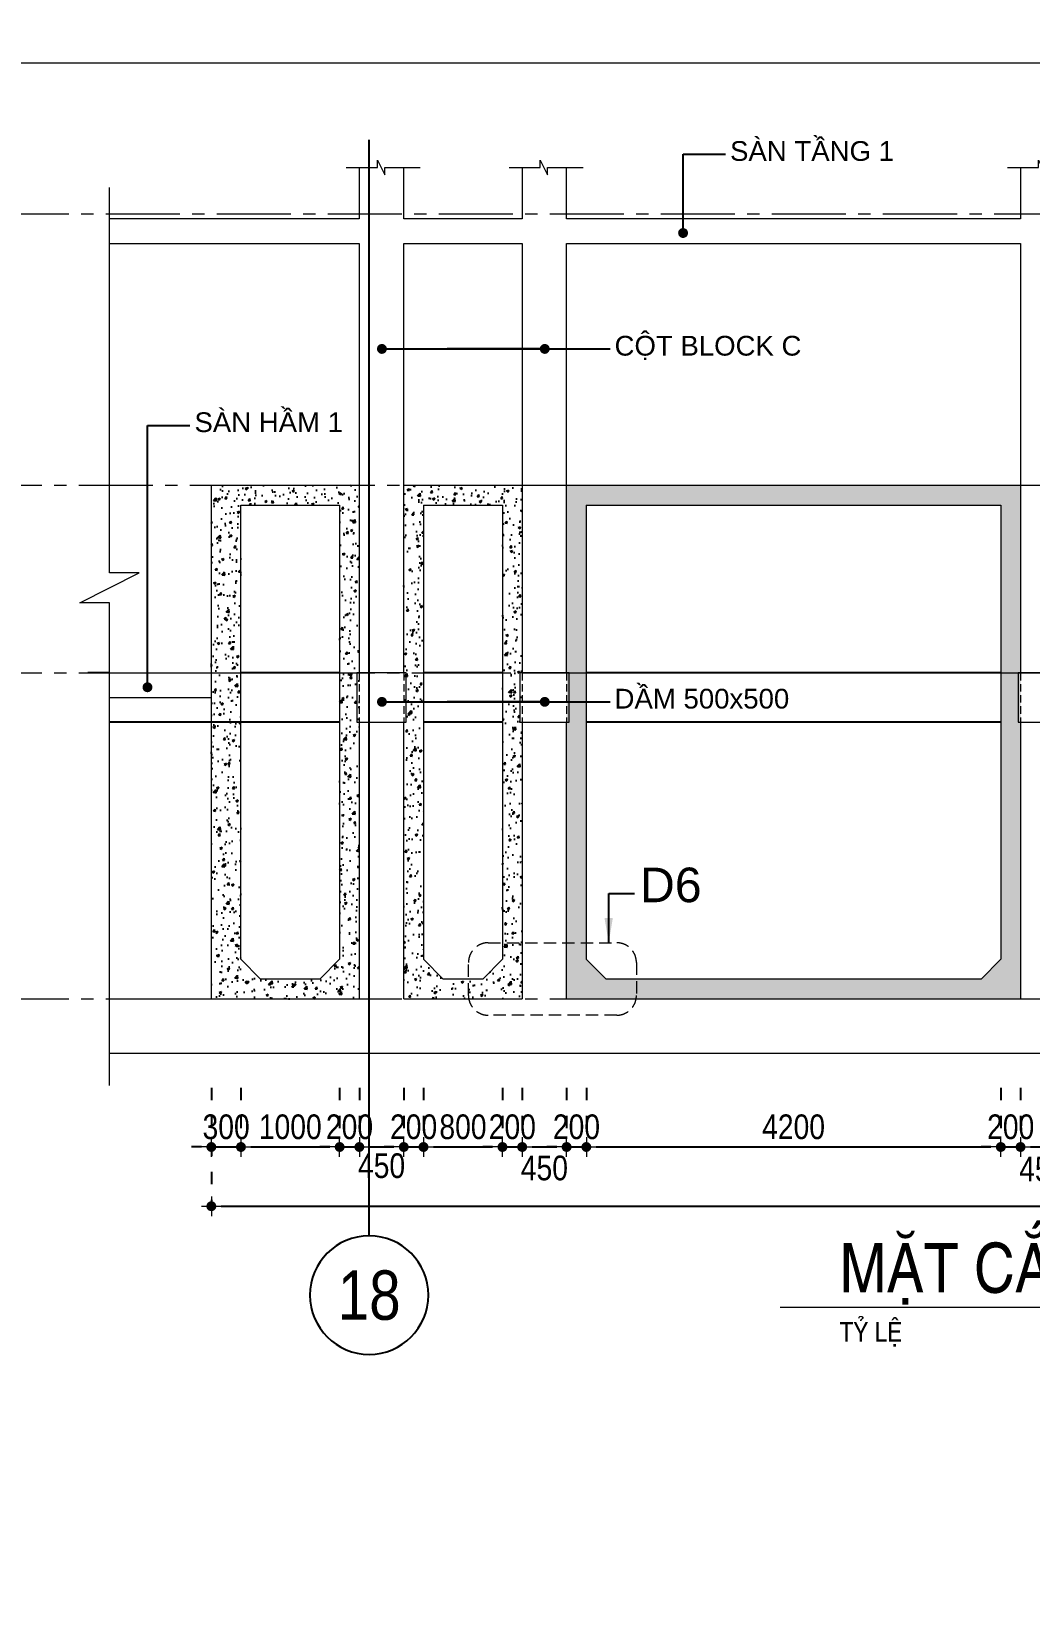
# Model space of a CAD drawing. Header units: millimetres. Extents: x -3021235 to -2791292, y 574414 to 656108.
# Drawn here: x -2981457 to -2971346, y 624110 to 640128 of the extents above; entities that cross this region are included whole.
import ezdxf
from ezdxf.enums import TextEntityAlignment as Align
from ezdxf.xclip import XClip

# ---------------------------------------------------------------- set-up
doc = ezdxf.new("R2010")
doc.units = ezdxf.units.MM
doc.header["$LTSCALE"] = 100
doc.header["$MEASUREMENT"] = 0
for name, pattern in [('A14-Chi Tiet Be Nuoc SH+PCCC$0$Grid Line 200$0$Center101', [13, 10, -1, 1, -1]), ('A8-Chi tiet ramp doc$0$Grid Level$0$Center101', [13, 10, -1, 1, -1]), ('CENTER2', [1.125, 0.75, -0.125, 0.125, -0.125]), ('CHG_XX_Luoi truc$0$MB_Luoi truc$0$Center101', [13, 10, -1, 1, -1]), ('HIDDEN', [0.375, 0.25, -0.125]), ('HIDDEN5', [2.8375, 1.25, -1.5875])]:
    doc.linetypes.add(name, pattern=pattern)
doc.layers.get('0').update_dxf_attribs({"lineweight": 9})
doc.layers.get('Defpoints').update_dxf_attribs({"color": 254, "lineweight": 0})
for name, color, linetype, lineweight in [("'S_General_Dim_1", 1, 'Continuous', 18), ('CENTER', 8, 'CENTER2', 5), ('CHG_XX_Cot_Ham 1$0$Ap0311_H', 8, 'Continuous', 15), ('CHG_XX_Cot_Ham 2$0$NS-Pier-H2', 150, 'Continuous', 13), ('CHG_XX_Damsan_Ham 1$0$DGIONG', 4, 'Continuous', 13), ('CHG_XX_Damsan_Ham 2$0$CHG_XX_Damsan_Ham 2$0$DBAO', 3, 'Continuous', 13), ('CHG_XX_Damsan_Ham 2$0$HATCH', 154, 'Continuous', 9), ('Ghi chu ban ve', 3, 'Continuous', 20), ('S_Concrete_Cont_2 Normal', 2, 'Continuous', 13), ('S_Concrete_Hatch_252', 252, 'Continuous', 25)]:
    doc.layers.add(name, color=color, linetype=linetype, lineweight=lineweight)
for name, color, linetype in [('A14-Chi Tiet Be Nuoc SH+PCCC$0$CHI TIET RAMP DOC$0$Title Line', 24, 'Continuous'), ('A14-Chi Tiet Be Nuoc SH+PCCC$0$CHI TIET RAMP DOC$0$Title Text', 1, 'Continuous'), ('A14-Chi Tiet Be Nuoc SH+PCCC$0$Grid Line 200$0$Grid Line', 251, 'A14-Chi Tiet Be Nuoc SH+PCCC$0$Grid Line 200$0$Center101'), ('A14-Chi Tiet Be Nuoc SH+PCCC$0$Ky hieu Truc', 1, 'Continuous'), ('A14-Chi Tiet Be Nuoc SH+PCCC$0$Level', 94, 'Continuous'), ('A8-Chi tiet ramp doc$0$Grid Level$0$Podium Grid Line', 251, 'A8-Chi tiet ramp doc$0$Grid Level$0$Center101'), ('CHG_XX_Cot_Ham 1$0$mb_cot tang 1-3$0$Concrete Line', 6, 'Continuous'), ('CHG_XX_Luoi truc$0$Grid', 34, 'Continuous'), ('CHG_XX_Luoi truc$0$Grid Line', 251, 'CHG_XX_Luoi truc$0$MB_Luoi truc$0$Center101')]:
    doc.layers.add(name, color=color, linetype=linetype)
doc.styles.add('A14-Chi Tiet Be Nuoc SH+PCCC$0$CHI TIET RAMP DOC$0$VNI-HelveC', font='VHELVCN_0.TTF')
doc.styles.add('A14-Chi Tiet Be Nuoc SH+PCCC$0$CHI TIET RAMP DOC$0$VNI-HelveCB', font='VHELVCB_0.TTF')
doc.styles.add('A14-Chi Tiet Be Nuoc SH+PCCC$0$Grid Line 200$0$VNI-HelveCB', font='VHELVCB_0.TTF')
doc.styles.add('ARIAL', font='ARIALN.TTF')
doc.styles.add('CHG_XX_Luoi truc$0$MB_Luoi truc$0$Grid A-F$0$VNI-HelveCB', font='VHELVCB_0.TTF')
doc.styles.add('CHU GHI CHU', font='arial.ttf', dxfattribs={"height": 200})
doc.dimstyles.new('RHE_100', dxfattribs={"dimscale": 100, "dimtxt": 2.5, "dimasz": 1, "dimexe": 0, "dimexo": 0, "dimgap": 0.75, "dimtad": 1, "dimdec": 0, "dimrnd": 10, "dimzin": 9, "dimdsep": 46, "dimtxsty": 'ARIAL', "dimblk1": 'DIMDOT', "dimblk2": 'DIMDOT', "dimsah": 1, "dimcen": 2, "dimdle": 3, "dimclre": 8, "dimclrt": 2, "dimadec": 0, "dimazin": 0, "dimtfac": 1, "dimtdec": 0, "dimtix": 1, "dimtmove": 2, "dimatfit": 3, "dimldrblk": 'DIMPIJL', "dimfxl": 1, "dimtvp": 1.8, "dimtolj": 1, "dimtzin": 0, "dimarcsym": 0})
pattern_1 = [(50, (15479.66, 33422.75), (236.69586, -20.708205), [24.75, -272.25]), (355, (15479.66, 33422.75), (-45.78794, 248.223404), [19.8, -217.8]), (100.4514445, (15499.38, 33421.03), (190.90792, 227.515197), [21.034263, -231.376897]), (46.1842, (15479.66, 33488.75), (352.18964, -54.621363), [37.125, -408.375]), (96.635635, (15509, 33484.2), (308.438442, 321.45914), [31.551413, -347.06554]), (351.184164, (15479.66, 33488.75), (308.43844, 321.45914), [29.7, -326.7]), (21, (15512.66, 33472.25), (196.979327, -132.864234), [24.75, -272.25]), (326, (15512.66, 33472.25), (80.29406, 239.299515), [19.8, -217.8]), (71.451445, (15529.07, 33461.18), (277.273384, 106.43528), [21.034263, -231.376897]), (37.5, (15479.66, 33422.75), (4.0127523, 109.8549718), [0, -215.16, 0, -221.1, 0, -218.625]), (7.5, (15479.66, 33422.75), (86.8129474, 130.155865), [0, -126.06, 0, -210.21, 0, -83.325]), (327.5, (15406.07, 33422.75), (176.161404, -7.4431077), [0, -82.5, 0, -257.4, 0, -341.55]), (317.5, (15373.07, 33422.75), (192.451436, 33.034644), [0, -107.25, 0, -170.94, 0, -242.55])]

# ---------------------------------------------------------------- blocks, each defined once
blk = doc.blocks.new('*U90')
at = {"layer": 'A14-Chi Tiet Be Nuoc SH+PCCC$0$Grid Line 200$0$Grid Line'}
blk.add_line((0, 0), (0, 108), dxfattribs=at)
at = {"layer": 'A14-Chi Tiet Be Nuoc SH+PCCC$0$Ky hieu Truc', "lineweight": -2}
blk.add_line((0, -3), (0, 0), dxfattribs=at)
blk.add_circle((0, -9), 6, dxfattribs=at)
at = {"layer": 'A14-Chi Tiet Be Nuoc SH+PCCC$0$Ky hieu Truc', "color": 3, "lineweight": -2, "style": 'A14-Chi Tiet Be Nuoc SH+PCCC$0$Grid Line 200$0$VNI-HelveCB'}
blk.add_attdef('GRID', text='', height=5, dxfattribs=at).set_placement((0, -9), align=Align.MIDDLE)
blk = doc.blocks.new('DIMDOT')
for p, q in [((1, 0), (-1, 0)), ((0, -1), (0, 1))]:
    blk.add_line(p, q)
at = {"const_width": 0.5}
blk.add_lwpolyline([(-0.25, 0, 1), (0.25, 0, 1)], format="xyb", close=True, dxfattribs=at)
blk = doc.blocks.new('*D91')
at = {"layer": "'S_General_Dim_1", "color": 8, "linetype": 'HIDDEN5', "lineweight": -2, "transparency": 16777216}
for p, q in [((-2979636, 629433), (-2979636, 628833)), ((-2979336, 629433), (-2979336, 628833))]:
    blk.add_line(p, q, dxfattribs=at)
at = {"layer": "'S_General_Dim_1", "color": 0, "lineweight": -2, "transparency": 16777216}
for p, q in [((-2979736, 628833), (-2979836, 628833)), ((-2979636, 628833), (-2979336, 628833)), ((-2979236, 628833), (-2979136, 628833))]:
    blk.add_line(p, q, dxfattribs=at)
at = {"layer": 'Defpoints', "color": 0, "transparency": 16777216}
for p in [(-2979636, 629433), (-2979336, 629433), (-2979336, 628833)]:
    blk.add_point(p, dxfattribs=at)
at = {"layer": "'S_General_Dim_1", "color": 0, "lineweight": -2, "transparency": 16777216, "xscale": 100, "yscale": 100, "zscale": 100}
blk.add_blockref('DIMDOT', (-2979636, 628833), dxfattribs=at)
at = {"layer": "'S_General_Dim_1", "color": 0, "lineweight": -2, "transparency": 16777216, "xscale": 100, "yscale": 100, "zscale": 100, "rotation": 180}
blk.add_blockref('DIMDOT', (-2979336, 628833), dxfattribs=at)
at = {"layer": "'S_General_Dim_1", "color": 2, "transparency": 16777216, "insert": (-2979486, 629036), "char_height": 250, "attachment_point": 5, "style": 'ARIAL'}
blk.add_mtext('\\A1;300', dxfattribs=at)
blk = doc.blocks.new('DIMPIJL')
at = {"linetype": 'ByBlock'}
blk.add_solid([(-2.5, 0.42), (-2.5, -0.42), (0, 0)], dxfattribs=at)
blk = doc.blocks.new('*D92')
at = {"layer": "'S_General_Dim_1", "color": 8, "linetype": 'HIDDEN5', "lineweight": -2, "transparency": 16777216}
for p, q in [((-2979336, 629433), (-2979336, 628833)), ((-2978336, 629433), (-2978336, 628833))]:
    blk.add_line(p, q, dxfattribs=at)
at = {"layer": "'S_General_Dim_1", "color": 0, "lineweight": -2, "transparency": 16777216}
blk.add_line((-2979236, 628833), (-2978436, 628833), dxfattribs=at)
at = {"layer": 'Defpoints', "color": 0, "transparency": 16777216}
for p in [(-2979336, 629433), (-2978336, 629433), (-2978336, 628833)]:
    blk.add_point(p, dxfattribs=at)
at = {"layer": "'S_General_Dim_1", "color": 0, "lineweight": -2, "transparency": 16777216, "xscale": 100, "yscale": 100, "zscale": 100, "rotation": 180}
blk.add_blockref('DIMDOT', (-2979336, 628833), dxfattribs=at)
at = {"layer": "'S_General_Dim_1", "color": 0, "lineweight": -2, "transparency": 16777216, "xscale": 100, "yscale": 100, "zscale": 100}
blk.add_blockref('DIMDOT', (-2978336, 628833), dxfattribs=at)
at = {"layer": "'S_General_Dim_1", "color": 2, "transparency": 16777216, "insert": (-2978836, 629036), "char_height": 250, "attachment_point": 5, "style": 'ARIAL'}
blk.add_mtext('\\A1;1000', dxfattribs=at)
blk = doc.blocks.new('*D93')
at = {"layer": "'S_General_Dim_1", "color": 8, "linetype": 'HIDDEN5', "lineweight": -2, "transparency": 16777216}
for p, q in [((-2978336, 629433), (-2978336, 628833)), ((-2978136, 629433), (-2978136, 628833))]:
    blk.add_line(p, q, dxfattribs=at)
at = {"layer": "'S_General_Dim_1", "color": 0, "lineweight": -2, "transparency": 16777216}
for p, q in [((-2978436, 628833), (-2978536, 628833)), ((-2978336, 628833), (-2978136, 628833)), ((-2978036, 628833), (-2977936, 628833))]:
    blk.add_line(p, q, dxfattribs=at)
at = {"layer": 'Defpoints', "color": 0, "transparency": 16777216}
for p in [(-2978336, 629433), (-2978136, 629433), (-2978136, 628833)]:
    blk.add_point(p, dxfattribs=at)
at = {"layer": "'S_General_Dim_1", "color": 0, "lineweight": -2, "transparency": 16777216, "xscale": 100, "yscale": 100, "zscale": 100}
blk.add_blockref('DIMDOT', (-2978336, 628833), dxfattribs=at)
at = {"layer": "'S_General_Dim_1", "color": 0, "lineweight": -2, "transparency": 16777216, "xscale": 100, "yscale": 100, "zscale": 100, "rotation": 180}
blk.add_blockref('DIMDOT', (-2978136, 628833), dxfattribs=at)
at = {"layer": "'S_General_Dim_1", "color": 2, "transparency": 16777216, "insert": (-2978236, 629036), "char_height": 250, "attachment_point": 5, "style": 'ARIAL'}
blk.add_mtext('\\A1;200', dxfattribs=at)
blk = doc.blocks.new('*D94')
at = {"layer": "'S_General_Dim_1", "color": 8, "linetype": 'HIDDEN5', "lineweight": -2, "transparency": 16777216}
for p, q in [((-2978136, 629433), (-2978136, 628833)), ((-2977686, 629433), (-2977686, 628833))]:
    blk.add_line(p, q, dxfattribs=at)
at = {"layer": "'S_General_Dim_1", "color": 0, "lineweight": -2, "transparency": 16777216}
blk.add_line((-2978036, 628833), (-2977786, 628833), dxfattribs=at)
at = {"layer": 'Defpoints', "color": 0, "transparency": 16777216}
for p in [(-2978136, 629433), (-2977686, 629433), (-2977686, 628833)]:
    blk.add_point(p, dxfattribs=at)
at = {"layer": "'S_General_Dim_1", "color": 0, "lineweight": -2, "transparency": 16777216, "xscale": 100, "yscale": 100, "zscale": 100, "rotation": 180}
blk.add_blockref('DIMDOT', (-2978136, 628833), dxfattribs=at)
at = {"layer": "'S_General_Dim_1", "color": 0, "lineweight": -2, "transparency": 16777216, "xscale": 100, "yscale": 100, "zscale": 100}
blk.add_blockref('DIMDOT', (-2977686, 628833), dxfattribs=at)
at = {"layer": "'S_General_Dim_1", "color": 2, "transparency": 16777216, "insert": (-2977911, 628642), "char_height": 250, "attachment_point": 5, "style": 'ARIAL'}
blk.add_mtext('\\A1;450', dxfattribs=at)
blk = doc.blocks.new('*D95')
at = {"layer": "'S_General_Dim_1", "color": 8, "linetype": 'HIDDEN5', "lineweight": -2, "transparency": 16777216}
for p, q in [((-2977686, 629433), (-2977686, 628833)), ((-2977486, 629433), (-2977486, 628833))]:
    blk.add_line(p, q, dxfattribs=at)
at = {"layer": "'S_General_Dim_1", "color": 0, "lineweight": -2, "transparency": 16777216}
for p, q in [((-2977786, 628833), (-2977886, 628833)), ((-2977686, 628833), (-2977486, 628833)), ((-2977386, 628833), (-2977286, 628833))]:
    blk.add_line(p, q, dxfattribs=at)
at = {"layer": 'Defpoints', "color": 0, "transparency": 16777216}
for p in [(-2977686, 629433), (-2977486, 629433), (-2977486, 628833)]:
    blk.add_point(p, dxfattribs=at)
at = {"layer": "'S_General_Dim_1", "color": 0, "lineweight": -2, "transparency": 16777216, "xscale": 100, "yscale": 100, "zscale": 100}
blk.add_blockref('DIMDOT', (-2977686, 628833), dxfattribs=at)
at = {"layer": "'S_General_Dim_1", "color": 0, "lineweight": -2, "transparency": 16777216, "xscale": 100, "yscale": 100, "zscale": 100, "rotation": 180}
blk.add_blockref('DIMDOT', (-2977486, 628833), dxfattribs=at)
at = {"layer": "'S_General_Dim_1", "color": 2, "transparency": 16777216, "insert": (-2977586, 629036), "char_height": 250, "attachment_point": 5, "style": 'ARIAL'}
blk.add_mtext('\\A1;200', dxfattribs=at)
blk = doc.blocks.new('*D96')
at = {"layer": "'S_General_Dim_1", "color": 8, "linetype": 'HIDDEN5', "lineweight": -2, "transparency": 16777216}
for p, q in [((-2977486, 629433), (-2977486, 628833)), ((-2976686, 629433), (-2976686, 628833))]:
    blk.add_line(p, q, dxfattribs=at)
at = {"layer": "'S_General_Dim_1", "color": 0, "lineweight": -2, "transparency": 16777216}
blk.add_line((-2977386, 628833), (-2976786, 628833), dxfattribs=at)
at = {"layer": 'Defpoints', "color": 0, "transparency": 16777216}
for p in [(-2977486, 629433), (-2976686, 629433), (-2976686, 628833)]:
    blk.add_point(p, dxfattribs=at)
at = {"layer": "'S_General_Dim_1", "color": 0, "lineweight": -2, "transparency": 16777216, "xscale": 100, "yscale": 100, "zscale": 100, "rotation": 180}
blk.add_blockref('DIMDOT', (-2977486, 628833), dxfattribs=at)
at = {"layer": "'S_General_Dim_1", "color": 0, "lineweight": -2, "transparency": 16777216, "xscale": 100, "yscale": 100, "zscale": 100}
blk.add_blockref('DIMDOT', (-2976686, 628833), dxfattribs=at)
at = {"layer": "'S_General_Dim_1", "color": 2, "transparency": 16777216, "insert": (-2977086, 629036), "char_height": 250, "attachment_point": 5, "style": 'ARIAL'}
blk.add_mtext('\\A1;800', dxfattribs=at)
blk = doc.blocks.new('*D97')
at = {"layer": "'S_General_Dim_1", "color": 8, "linetype": 'HIDDEN5', "lineweight": -2, "transparency": 16777216}
for p, q in [((-2976686, 629433), (-2976686, 628833)), ((-2976486, 629433), (-2976486, 628833))]:
    blk.add_line(p, q, dxfattribs=at)
at = {"layer": "'S_General_Dim_1", "color": 0, "lineweight": -2, "transparency": 16777216}
for p, q in [((-2976786, 628833), (-2976886, 628833)), ((-2976686, 628833), (-2976486, 628833)), ((-2976386, 628833), (-2976286, 628833))]:
    blk.add_line(p, q, dxfattribs=at)
at = {"layer": 'Defpoints', "color": 0, "transparency": 16777216}
for p in [(-2976686, 629433), (-2976486, 629433), (-2976486, 628833)]:
    blk.add_point(p, dxfattribs=at)
at = {"layer": "'S_General_Dim_1", "color": 0, "lineweight": -2, "transparency": 16777216, "xscale": 100, "yscale": 100, "zscale": 100}
blk.add_blockref('DIMDOT', (-2976686, 628833), dxfattribs=at)
at = {"layer": "'S_General_Dim_1", "color": 0, "lineweight": -2, "transparency": 16777216, "xscale": 100, "yscale": 100, "zscale": 100, "rotation": 180}
blk.add_blockref('DIMDOT', (-2976486, 628833), dxfattribs=at)
at = {"layer": "'S_General_Dim_1", "color": 2, "transparency": 16777216, "insert": (-2976586, 629036), "char_height": 250, "attachment_point": 5, "style": 'ARIAL'}
blk.add_mtext('\\A1;200', dxfattribs=at)
blk = doc.blocks.new('*D98')
at = {"layer": "'S_General_Dim_1", "color": 8, "linetype": 'HIDDEN5', "lineweight": -2, "transparency": 16777216}
for p, q in [((-2976486, 629433), (-2976486, 628833)), ((-2976036, 629433), (-2976036, 628833))]:
    blk.add_line(p, q, dxfattribs=at)
at = {"layer": "'S_General_Dim_1", "color": 0, "lineweight": -2, "transparency": 16777216}
blk.add_line((-2976386, 628833), (-2976136, 628833), dxfattribs=at)
at = {"layer": 'Defpoints', "color": 0, "transparency": 16777216}
for p in [(-2976486, 629433), (-2976036, 629433), (-2976036, 628833)]:
    blk.add_point(p, dxfattribs=at)
at = {"layer": "'S_General_Dim_1", "color": 0, "lineweight": -2, "transparency": 16777216, "xscale": 100, "yscale": 100, "zscale": 100, "rotation": 180}
blk.add_blockref('DIMDOT', (-2976486, 628833), dxfattribs=at)
at = {"layer": "'S_General_Dim_1", "color": 0, "lineweight": -2, "transparency": 16777216, "xscale": 100, "yscale": 100, "zscale": 100}
blk.add_blockref('DIMDOT', (-2976036, 628833), dxfattribs=at)
at = {"layer": "'S_General_Dim_1", "color": 2, "transparency": 16777216, "insert": (-2976261, 628619), "char_height": 250, "attachment_point": 5, "style": 'ARIAL'}
blk.add_mtext('\\A1;450', dxfattribs=at)
blk = doc.blocks.new('*D99')
at = {"layer": "'S_General_Dim_1", "color": 8, "linetype": 'HIDDEN5', "lineweight": -2, "transparency": 16777216}
for p, q in [((-2976036, 629433), (-2976036, 628833)), ((-2975836, 629433), (-2975836, 628833))]:
    blk.add_line(p, q, dxfattribs=at)
at = {"layer": "'S_General_Dim_1", "color": 0, "lineweight": -2, "transparency": 16777216}
for p, q in [((-2976136, 628833), (-2976236, 628833)), ((-2976036, 628833), (-2975836, 628833)), ((-2975736, 628833), (-2975636, 628833))]:
    blk.add_line(p, q, dxfattribs=at)
at = {"layer": 'Defpoints', "color": 0, "transparency": 16777216}
for p in [(-2976036, 629433), (-2975836, 629433), (-2975836, 628833)]:
    blk.add_point(p, dxfattribs=at)
at = {"layer": "'S_General_Dim_1", "color": 0, "lineweight": -2, "transparency": 16777216, "xscale": 100, "yscale": 100, "zscale": 100}
blk.add_blockref('DIMDOT', (-2976036, 628833), dxfattribs=at)
at = {"layer": "'S_General_Dim_1", "color": 0, "lineweight": -2, "transparency": 16777216, "xscale": 100, "yscale": 100, "zscale": 100, "rotation": 180}
blk.add_blockref('DIMDOT', (-2975836, 628833), dxfattribs=at)
at = {"layer": "'S_General_Dim_1", "color": 2, "transparency": 16777216, "insert": (-2975936, 629036), "char_height": 250, "attachment_point": 5, "style": 'ARIAL'}
blk.add_mtext('\\A1;200', dxfattribs=at)
blk = doc.blocks.new('*D100')
at = {"layer": "'S_General_Dim_1", "color": 8, "linetype": 'HIDDEN5', "lineweight": -2, "transparency": 16777216}
for p, q in [((-2975836, 629433), (-2975836, 628833)), ((-2971636, 629433), (-2971636, 628833))]:
    blk.add_line(p, q, dxfattribs=at)
at = {"layer": "'S_General_Dim_1", "color": 0, "lineweight": -2, "transparency": 16777216}
blk.add_line((-2975736, 628833), (-2971736, 628833), dxfattribs=at)
at = {"layer": 'Defpoints', "color": 0, "transparency": 16777216}
for p in [(-2975836, 629433), (-2971636, 629433), (-2971636, 628833)]:
    blk.add_point(p, dxfattribs=at)
at = {"layer": "'S_General_Dim_1", "color": 0, "lineweight": -2, "transparency": 16777216, "xscale": 100, "yscale": 100, "zscale": 100, "rotation": 180}
blk.add_blockref('DIMDOT', (-2975836, 628833), dxfattribs=at)
at = {"layer": "'S_General_Dim_1", "color": 0, "lineweight": -2, "transparency": 16777216, "xscale": 100, "yscale": 100, "zscale": 100}
blk.add_blockref('DIMDOT', (-2971636, 628833), dxfattribs=at)
at = {"layer": "'S_General_Dim_1", "color": 2, "transparency": 16777216, "insert": (-2973736, 629036), "char_height": 250, "attachment_point": 5, "style": 'ARIAL'}
blk.add_mtext('\\A1;4200', dxfattribs=at)
blk = doc.blocks.new('*D101')
at = {"layer": "'S_General_Dim_1", "color": 8, "linetype": 'HIDDEN5', "lineweight": -2, "transparency": 16777216}
for p, q in [((-2971636, 629433), (-2971636, 628833)), ((-2971436, 629433), (-2971436, 628833))]:
    blk.add_line(p, q, dxfattribs=at)
at = {"layer": "'S_General_Dim_1", "color": 0, "lineweight": -2, "transparency": 16777216}
for p, q in [((-2971736, 628833), (-2971836, 628833)), ((-2971636, 628833), (-2971436, 628833)), ((-2971336, 628833), (-2971236, 628833))]:
    blk.add_line(p, q, dxfattribs=at)
at = {"layer": 'Defpoints', "color": 0, "transparency": 16777216}
for p in [(-2971636, 629433), (-2971436, 629433), (-2971436, 628833)]:
    blk.add_point(p, dxfattribs=at)
at = {"layer": "'S_General_Dim_1", "color": 0, "lineweight": -2, "transparency": 16777216, "xscale": 100, "yscale": 100, "zscale": 100}
blk.add_blockref('DIMDOT', (-2971636, 628833), dxfattribs=at)
at = {"layer": "'S_General_Dim_1", "color": 0, "lineweight": -2, "transparency": 16777216, "xscale": 100, "yscale": 100, "zscale": 100, "rotation": 180}
blk.add_blockref('DIMDOT', (-2971436, 628833), dxfattribs=at)
at = {"layer": "'S_General_Dim_1", "color": 2, "transparency": 16777216, "insert": (-2971536, 629036), "char_height": 250, "attachment_point": 5, "style": 'ARIAL'}
blk.add_mtext('\\A1;200', dxfattribs=at)
blk = doc.blocks.new('*D102')
at = {"layer": "'S_General_Dim_1", "color": 8, "linetype": 'HIDDEN5', "lineweight": -2, "transparency": 16777216}
for p, q in [((-2971436, 629433), (-2971436, 628833)), ((-2970986, 629433), (-2970986, 628833))]:
    blk.add_line(p, q, dxfattribs=at)
at = {"layer": "'S_General_Dim_1", "color": 0, "lineweight": -2, "transparency": 16777216}
blk.add_line((-2971336, 628833), (-2971086, 628833), dxfattribs=at)
at = {"layer": 'Defpoints', "color": 0, "transparency": 16777216}
for p in [(-2971436, 629433), (-2970986, 629433), (-2970986, 628833)]:
    blk.add_point(p, dxfattribs=at)
at = {"layer": "'S_General_Dim_1", "color": 0, "lineweight": -2, "transparency": 16777216, "xscale": 100, "yscale": 100, "zscale": 100, "rotation": 180}
blk.add_blockref('DIMDOT', (-2971436, 628833), dxfattribs=at)
at = {"layer": "'S_General_Dim_1", "color": 0, "lineweight": -2, "transparency": 16777216, "xscale": 100, "yscale": 100, "zscale": 100}
blk.add_blockref('DIMDOT', (-2970986, 628833), dxfattribs=at)
at = {"layer": "'S_General_Dim_1", "color": 2, "transparency": 16777216, "insert": (-2971211, 628608), "char_height": 250, "attachment_point": 5, "style": 'ARIAL'}
blk.add_mtext('\\A1;450', dxfattribs=at)
blk = doc.blocks.new('*D111')
at = {"layer": "'S_General_Dim_1", "color": 8, "linetype": 'HIDDEN5', "lineweight": -2, "transparency": 16777216}
for p, q in [((-2979636, 629433), (-2979636, 628233)), ((-2957086, 629433), (-2957086, 628233))]:
    blk.add_line(p, q, dxfattribs=at)
at = {"layer": "'S_General_Dim_1", "color": 0, "lineweight": -2, "transparency": 16777216}
blk.add_line((-2979536, 628233), (-2957186, 628233), dxfattribs=at)
at = {"layer": 'Defpoints', "color": 0, "transparency": 16777216}
for p in [(-2979636, 629433), (-2957086, 629433), (-2957086, 628233)]:
    blk.add_point(p, dxfattribs=at)
at = {"layer": "'S_General_Dim_1", "color": 0, "lineweight": -2, "transparency": 16777216, "xscale": 100, "yscale": 100, "zscale": 100, "rotation": 180}
blk.add_blockref('DIMDOT', (-2979636, 628233), dxfattribs=at)
at = {"layer": "'S_General_Dim_1", "color": 0, "lineweight": -2, "transparency": 16777216, "xscale": 100, "yscale": 100, "zscale": 100}
blk.add_blockref('DIMDOT', (-2957086, 628233), dxfattribs=at)
at = {"layer": "'S_General_Dim_1", "color": 2, "transparency": 16777216, "insert": (-2968361, 628436), "char_height": 250, "attachment_point": 5, "style": 'ARIAL'}
blk.add_mtext('\\A1;22550', dxfattribs=at)
blk = doc.blocks.new('*U128')
at = {"layer": 'A14-Chi Tiet Be Nuoc SH+PCCC$0$CHI TIET RAMP DOC$0$Title Line', "linetype": 'ByBlock', "lineweight": -2}
blk.add_line((6, 0), (57, 0), dxfattribs=at)
at = {"layer": 'A14-Chi Tiet Be Nuoc SH+PCCC$0$CHI TIET RAMP DOC$0$Title Text', "linetype": 'ByBlock', "lineweight": -2, "style": 'A14-Chi Tiet Be Nuoc SH+PCCC$0$CHI TIET RAMP DOC$0$VNI-HelveC'}
blk.add_text('TYÛ LEÄ', height=2, dxfattribs=at).set_placement((12, -1.5), align=Align.TOP_LEFT)
at = {"layer": 'A14-Chi Tiet Be Nuoc SH+PCCC$0$CHI TIET RAMP DOC$0$Title Text', "linetype": 'ByBlock', "lineweight": -2, "style": 'A14-Chi Tiet Be Nuoc SH+PCCC$0$CHI TIET RAMP DOC$0$VNI-HelveCB'}
blk.add_attdef('NAME', (12, 1.5), '', height=5, dxfattribs=at)
at = {"layer": 'A14-Chi Tiet Be Nuoc SH+PCCC$0$CHI TIET RAMP DOC$0$Title Text', "linetype": 'ByBlock', "lineweight": -2, "style": 'A14-Chi Tiet Be Nuoc SH+PCCC$0$CHI TIET RAMP DOC$0$VNI-HelveC'}
blk.add_attdef('SCALE', text='', height=2, dxfattribs=at).set_placement((57, -1.5), align=Align.TOP_RIGHT)
blk = doc.blocks.new('*U1208')
at = {"layer": 'CHG_XX_Luoi truc$0$Grid Line'}
blk.add_line((0, 0), (0, 438), dxfattribs=at)
at = {"layer": 'CHG_XX_Luoi truc$0$Grid', "lineweight": -2, "style": 'CHG_XX_Luoi truc$0$MB_Luoi truc$0$Grid A-F$0$VNI-HelveCB'}
for tag, p in [('GRIDSUB', (0, 447)), ('GRID', (0, -9))]:
    blk.add_attdef(tag, text='', height=5, dxfattribs=at).set_placement(p, align=Align.MIDDLE)
blk = doc.blocks.new('CHG_XX_Luoi truc')
at = {"layer": 'CHG_XX_Luoi truc$0$Grid', "xscale": 300.0000000000013, "yscale": 300.0000000000013, "zscale": 300.0000000000013, "rotation": 90}
for p in [(110703, 125550), (110703, 116150)]:
    blk.add_blockref('*U1208', p, dxfattribs=at)
blk = doc.blocks.new('CHG_XX_Cot_Ham 2')
at = {"layer": 'CHG_XX_Cot_Ham 2$0$NS-Pier-H2'}
h = blk.add_hatch(color=256, dxfattribs=at)
h.dxf.hatch_style = 1
h.paths.add_polyline_path([(99639.2, 163400), (-10900, 163400), (-10900, 85450), (-300, 85450), (-300, 84050), (32350, 84050), (32350, -9000), (103575.5, -9000), (106050, -6022), (106050, 158254.3)])
h.paths.add_polyline_path([(99533.7, 163100), (105750, 158110.4), (105750, 90450), (105650, 90450), (105750, 90450), (105750, 13850), (105750, 13722.3), (105750, -5913.6), (103434.7, -8700), (93599.8, -8700), (93299.8, -8700), (32650, -8700), (32650, 84350), (0, 84350), (0, 85750), (-10600, 85750), (-10600, 163100), (93600, 163100)], flags=16)
blk.add_blockref('CHG_XX_Luoi truc', (0, 0), dxfattribs=at)
blk = doc.blocks.new('CHG_XX_Damsan_Ham 2', base_point=(3089256, -609981))
at = {"layer": 'CHG_XX_Damsan_Ham 2$0$CHG_XX_Damsan_Ham 2$0$DBAO'}
blk.add_blockref('CHG_XX_Cot_Ham 2', (0, 0), dxfattribs=at)
at = {"layer": 'CHG_XX_Damsan_Ham 2$0$HATCH'}
blk.add_blockref('CHG_XX_Cot_Ham 2', (0, 0), dxfattribs=at)
blk = doc.blocks.new('CHG_XX_Cot_Ham 1')
at = {"layer": 'CHG_XX_Cot_Ham 1$0$Ap0311_H'}
h = blk.add_hatch(color=256, dxfattribs=at)
h.dxf.hatch_style = 1
h.paths.add_polyline_path([(99639.2, 163400), (-10900, 163400), (-10900, 85450), (-300, 85450), (-300, 84050), (32350, 84050), (32350, -9000), (103575.5, -9000), (106050, -6022), (106050, 158254.3)])
h.paths.add_polyline_path([(99533.7, 163100), (105750, 158110.4), (105750, 90450), (105650, 90450), (105650, 90450), (105750, 90450), (105750, 13850), (105750, 13825.9), (105750, -5913.6), (103434.7, -8700), (93600, -8700), (32650, -8700), (32650, 84350), (0, 84350), (0, 85750), (-10600, 85750), (-10600, 163100), (93600, 163100)], flags=16)
at = {"layer": 'CHG_XX_Cot_Ham 1$0$mb_cot tang 1-3$0$Concrete Line'}
blk.add_blockref('CHG_XX_Luoi truc', (0, 0), dxfattribs=at)
blk = doc.blocks.new('CHG_XX_Damsan_Ham 1', base_point=(3089256, -609981))
at = {"layer": 'CHG_XX_Damsan_Ham 1$0$DGIONG'}
blk.add_blockref('CHG_XX_Cot_Ham 1', (0, 0), dxfattribs=at)

msp = doc.modelspace()

# ---------------------------------------------------------------- hatches: boundary and pattern name
at = {"layer": 'S_Concrete_Hatch_252'}
h = msp.add_hatch(dxfattribs=at)
h.set_pattern_fill('AR-CONC', color=256, scale=33)
h.set_pattern_definition(pattern_1)
h.paths.add_polyline_path([(-2978136.3, 635533.4), (-2979636.3, 635533.4), (-2979636.3, 630333.4), (-2978136.3, 630333.4)])
h.paths.add_polyline_path([(-2978336.3, 635333.4), (-2978336.3, 630733.4), (-2978536.3, 630533.4), (-2979136.3, 630533.4), (-2979336.3, 630733.4), (-2979336.3, 635333.4)], flags=16)
h = msp.add_hatch(dxfattribs=at)
h.set_pattern_fill('AR-CONC', color=256, scale=33)
h.set_pattern_definition(pattern_1)
h.paths.add_polyline_path([(-2976486.3, 635533.4), (-2977686.3, 635533.4), (-2977686.3, 630333.4), (-2976486.3, 630333.4)])
h.paths.add_polyline_path([(-2976686.3, 635333.4), (-2976686.3, 630733.4), (-2976886.3, 630533.4), (-2977286.3, 630533.4), (-2977486.3, 630733.4), (-2977486.3, 635333.4)], flags=16)
h = msp.add_hatch(dxfattribs=at)
h.set_pattern_fill('AR-CONC', color=256, scale=33)
h.set_pattern_definition(pattern_1)
h.paths.add_polyline_path([(-2971435.9, 635533.4), (-2976036.3, 635533.4), (-2976036.3, 630333.4), (-2971435.9, 630333.4)])
h.paths.add_polyline_path([(-2971635.9, 635333.4), (-2971635.9, 630733.4), (-2971835.9, 630533.4), (-2975636.3, 630533.4), (-2975836.3, 630733.4), (-2975836.3, 635333.4)], flags=16)

# ---------------------------------------------------------------- linework, layer by layer
at = {"layer": "'S_General_Dim_1"}
for points in [[(-2978268.8, 638751), (-2977953.8, 638751), (-2977953.8, 638826), (-2977878.8, 638676), (-2977878.8, 638751), (-2977518.8, 638751)], [(-2976618.8, 638751), (-2976303.8, 638751), (-2976303.8, 638826), (-2976228.8, 638676), (-2976228.8, 638751), (-2975868.8, 638751)], [(-2971568.4, 638751), (-2971253.4, 638751), (-2971253.4, 638826), (-2971178.4, 638676), (-2971178.4, 638751), (-2970818.4, 638751)], [(-2980667.8, 629456.6), (-2980667.8, 634343.4), (-2980970, 634343.4), (-2980365.7, 634645.6), (-2980667.8, 634645.6), (-2980667.8, 638548.3)]]:
    msp.add_lwpolyline(points, dxfattribs=at)
at = {"layer": 'CENTER', "ltscale": 10}
for p, q in [((-2999829.9, 638283.4), (-2963022.1, 638283.4)), ((-2998977.6, 635533.4), (-2956289.8, 635533.4)), ((-2998977.6, 633633.4), (-2956289.8, 633633.4)), ((-2999829.9, 630333.4), (-2956176.9, 630333.4))]:
    msp.add_line(p, q, dxfattribs=at)
at = {"layer": 'Defpoints'}
for points in [[(-3000688.5, 649914.7), (-2964176, 649914.7), (-2964176, 639807.5), (-3000688.5, 639807.5)], [(-3021234.9, 583607.5), (-2954034.9, 583607.5), (-2954034.9, 639807.5), (-3021234.9, 639807.5)]]:
    msp.add_lwpolyline(points, close=True, dxfattribs=at)
at = {"layer": 'Ghi chu ban ve', "linetype": 'HIDDEN', "ltscale": 5}
msp.add_lwpolyline([(-2976830.1, 630901.1), (-2975528.4, 630901.1, -0.4142136), (-2975328.4, 630701.1), (-2975328.4, 630367.5, -0.4142136), (-2975528.4, 630167.5), (-2976830.1, 630167.5, -0.4142136), (-2977030.1, 630367.5), (-2977030.1, 630701.1, -0.4142136)], format="xyb", close=True, dxfattribs=at)
at = {"layer": 'S_Concrete_Cont_2 Normal'}
for p, q in [((-2978136.3, 638751), (-2978136.3, 638233.4)), ((-2977686.3, 638233.4), (-2977686.3, 638751)), ((-2976486.3, 638751), (-2976486.3, 638233.4)), ((-2976036.3, 638233.4), (-2976036.3, 638751)), ((-2971435.9, 638751), (-2971435.9, 638233.4)), ((-2978136.3, 638233.4), (-2980667.8, 638233.4)), ((-2976486.3, 638233.4), (-2977686.3, 638233.4)), ((-2971435.9, 638233.4), (-2976036.3, 638233.4)), ((-2980667.8, 637983.4), (-2978136.3, 637983.4)), ((-2978136.3, 637983.4), (-2978136.3, 633633.4)), ((-2977686.3, 637983.4), (-2976486.3, 637983.4)), ((-2977686.3, 633633.4), (-2977686.3, 637983.4)), ((-2976486.3, 637983.4), (-2976486.3, 633633.4)), ((-2976036.3, 637983.4), (-2971435.9, 637983.4)), ((-2976036.3, 633633.4), (-2976036.3, 637983.4)), ((-2971435.9, 637983.4), (-2971435.9, 633633.4)), ((-2979636.3, 635533.4), (-2979636.3, 630333.4)), ((-2979636.3, 635533.4), (-2978136.3, 635533.4)), ((-2977686.3, 635533.4), (-2976486.3, 635533.4)), ((-2976036.3, 635533.4), (-2971435.9, 635533.4)), ((-2979336.3, 630733.4), (-2979336.3, 635333.4)), ((-2979336.3, 635333.4), (-2978336.3, 635333.4)), ((-2978336.3, 635333.4), (-2978336.3, 630733.4)), ((-2977486.3, 635333.4), (-2977486.3, 630733.4)), ((-2977486.3, 635333.4), (-2976686.3, 635333.4)), ((-2976686.3, 635333.4), (-2976686.3, 630733.4)), ((-2975836.3, 635333.4), (-2975836.3, 630733.4)), ((-2975836.3, 635333.4), (-2971635.9, 635333.4)), ((-2971635.9, 635333.4), (-2971635.9, 630733.4)), ((-2980667.8, 633633.4), (-2979636.3, 633633.4)), ((-2980667.8, 633383.4), (-2979636.3, 633383.4)), ((-2978136.3, 633133.4), (-2978136.3, 630333.4)), ((-2977686.3, 630333.4), (-2977686.3, 633133.4)), ((-2976486.3, 633133.4), (-2976486.3, 630333.4)), ((-2976036.3, 630333.4), (-2976036.3, 633133.4)), ((-2971435.9, 633133.4), (-2971435.9, 630333.4)), ((-2979136.3, 630533.4), (-2979336.3, 630733.4)), ((-2978336.3, 630733.4), (-2978536.3, 630533.4)), ((-2977486.3, 630733.4), (-2977286.3, 630533.4)), ((-2976686.3, 630733.4), (-2976886.3, 630533.4)), ((-2975836.3, 630733.4), (-2975636.3, 630533.4)), ((-2971635.9, 630733.4), (-2971835.9, 630533.4)), ((-2978536.3, 630533.4), (-2979136.3, 630533.4)), ((-2976886.3, 630533.4), (-2977286.3, 630533.4)), ((-2971835.9, 630533.4), (-2975636.3, 630533.4)), ((-2980667.8, 630333.4), (-2978136.3, 630333.4)), ((-2977686.3, 630333.4), (-2976486.3, 630333.4)), ((-2976036.3, 630333.4), (-2971435.9, 630333.4)), ((-2980667.8, 629783.4), (-2956786.3, 629783.4))]:
    msp.add_line(p, q, dxfattribs=at)
at = {"layer": 'S_Concrete_Cont_2 Normal', "color": 1, "linetype": 'HIDDEN', "ltscale": 3}
for p, q in [((-2978136.3, 633633.4), (-2978136.3, 633133.4)), ((-2977686.3, 633633.4), (-2977686.3, 633133.4)), ((-2976486.3, 633633.4), (-2976486.3, 633133.4)), ((-2976036.3, 633633.4), (-2976036.3, 633133.4)), ((-2971435.9, 633633.4), (-2971435.9, 633133.4))]:
    msp.add_line(p, q, dxfattribs=at)
at = {"layer": 'S_Concrete_Cont_2 Normal'}
for points in [[(-2978161.3, 633133.4), (-2977661.3, 633133.4), (-2977661.3, 633633.4), (-2978161.3, 633633.4)], [(-2976511.3, 633133.4), (-2976011.3, 633133.4), (-2976011.3, 633633.4), (-2976511.3, 633633.4)], [(-2971460.9, 633133.4), (-2970960.9, 633133.4), (-2970960.9, 633633.4), (-2971460.9, 633633.4)]]:
    msp.add_lwpolyline(points, close=True, dxfattribs=at)
at = {"layer": 'S_Concrete_Hatch_252'}
for p, q in [((-2980667.8, 633633.4), (-2980886.7, 633633.4)), ((-2978336.3, 633633.4), (-2979336.3, 633633.4)), ((-2976686.3, 633633.4), (-2977486.3, 633633.4)), ((-2971635.9, 633633.4), (-2975836.3, 633633.4)), ((-2978336.3, 633133.4), (-2980667.8, 633133.4)), ((-2976686.3, 633133.4), (-2977486.3, 633133.4)), ((-2971635.9, 633133.4), (-2975836.3, 633133.4))]:
    msp.add_line(p, q, dxfattribs=at)

# ---------------------------------------------------------------- block references
at = {"xscale": 100, "yscale": 100, "zscale": 100}
msp.add_blockref('*U128', (-2974470.2, 627211.1), dxfattribs=at).add_auto_attribs({'NAME': 'MAËT CAÉT 1-1', 'SCALE': '1/100'})
at = {"layer": 'A14-Chi Tiet Be Nuoc SH+PCCC$0$Ky hieu Truc'}
ref = msp.add_blockref('*U90', (-2978036.3, 628233.4), dxfattribs=dict(at, xscale=-100, yscale=100, zscale=100))
ref.add_attrib('GRID', '18', dxfattribs={"color": 3, "lineweight": -2, "height": 500, "style": 'A14-Chi Tiet Be Nuoc SH+PCCC$0$Grid Line 200$0$VNI-HelveCB'}).set_placement((-2978036.3, 627333.4), align=Align.MIDDLE)
at = {"layer": 'A8-Chi tiet ramp doc$0$Grid Level$0$Podium Grid Line'}
ref = msp.add_blockref('CHG_XX_Damsan_Ham 2', (45737.8, -98770.6), dxfattribs=at)
XClip(ref).set_block_clipping_path([(93137.2532517398, 75145.4415100714), (106717.2152070859, 128458.8479890045)])
ref = msp.add_blockref('CHG_XX_Damsan_Ham 1', (62941.5, -98770.6), dxfattribs=at)
XClip(ref).set_block_clipping_path([(93170.3433262068, 75208.4113567047), (106650.0424245549, 128471.1150953922)])

# ---------------------------------------------------------------- texts
at = {"layer": 'A14-Chi Tiet Be Nuoc SH+PCCC$0$Level', "style": 'CHU GHI CHU'}
for s, height, p in [('SÀN TẦNG 1', 200, (-2974379.6, 638818.7)), ('CỘT BLOCK C', 200, (-2975549.9, 636846.9)), ('SÀN HẦM 1', 200, (-2979807.2, 636072.4)), ('DẦM 500x500', 200, (-2975549.9, 633272.9)), ('D6', 350, (-2975292.5, 631311.9))]:
    msp.add_text(s, height=height, dxfattribs=at).set_placement(p)

# ---------------------------------------------------------------- dimensions: what is measured, and where the dimension line sits
at = {"layer": "'S_General_Dim_1"}
for base, p1, p2, picture, middle in [((-2979336.3, 628833.4), (-2979636.3, 629433.4), (-2979336.3, 629433.4), '*D91', (-2979486.3, 629036.1)), ((-2957086.3, 628233.4), (-2979636.3, 629433.4), (-2957086.3, 629433.4), '*D111', (-2968361.3, 628436.1)), ((-2978336.3, 628833.4), (-2979336.3, 629433.4), (-2978336.3, 629433.4), '*D92', (-2978836.3, 629036.1)), ((-2978136.3, 628833.4), (-2978336.3, 629433.4), (-2978136.3, 629433.4), '*D93', (-2978236.3, 629036.1)), ((-2977486.3, 628833.4), (-2977686.3, 629433.4), (-2977486.3, 629433.4), '*D95', (-2977586.3, 629036.1)), ((-2976686.3, 628833.4), (-2977486.3, 629433.4), (-2976686.3, 629433.4), '*D96', (-2977086.3, 629036.1)), ((-2976486.3, 628833.4), (-2976686.3, 629433.4), (-2976486.3, 629433.4), '*D97', (-2976586.3, 629036.1)), ((-2975836.3, 628833.4), (-2976036.3, 629433.4), (-2975836.3, 629433.4), '*D99', (-2975936.3, 629036.1)), ((-2971635.9, 628833.4), (-2975836.3, 629433.4), (-2971635.9, 629433.4), '*D100', (-2973736.1, 629036.1)), ((-2971435.9, 628833.4), (-2971635.9, 629433.4), (-2971435.9, 629433.4), '*D101', (-2971535.9, 629036.1))]:
    dim = msp.add_linear_dim(base=base, p1=p1, p2=p2, dimstyle='RHE_100', dxfattribs=at)
    dim.commit()
    dim.dimension.update_dxf_attribs({"geometry": picture, "text_midpoint": middle})
for base, p1, p2, picture, middle in [((-2977686.3, 628833.4), (-2978136.3, 629433.4), (-2977686.3, 629433.4), '*D94', (-2977911.3, 628641.5)), ((-2976036.3, 628833.4), (-2976486.3, 629433.4), (-2976036.3, 629433.4), '*D98', (-2976261.3, 628619.3)), ((-2970985.9, 628833.4), (-2971435.9, 629433.4), (-2970985.9, 629433.4), '*D102', (-2971210.9, 628607.8))]:
    dim = msp.add_linear_dim(base=base, p1=p1, p2=p2, dimstyle='RHE_100', dxfattribs=at)
    dim.commit()
    dim.dimension.update_dxf_attribs({"geometry": picture, "text_midpoint": middle, "dimtype": 160})

# ---------------------------------------------------------------- leaders
for points in [[(-2974855.7, 638088.5), (-2974855.7, 638886.4), (-2974425.4, 638886.4)], [(-2977907.4, 636914.6), (-2976247.9, 636914.6), (-2977245.7, 636914.6)], [(-2976257.4, 636914.6), (-2975596.9, 636914.6), (-2975595.7, 636914.6)], [(-2980283.3, 633488.5), (-2980283.3, 636140.1), (-2979853, 636140.1)], [(-2977907.4, 633340.7), (-2976247.9, 633340.7), (-2977245.7, 633340.7)], [(-2976257.4, 633340.7), (-2975596.9, 633340.7), (-2975595.7, 633340.7)]]:
    msp.add_leader(points, dimstyle='RHE_100', override={"dimldrblk": 'Dot'}, dxfattribs=at)
msp.add_leader([(-2975609.6, 630901.1), (-2975609.6, 631401.5), (-2975347.6, 631401.5)], dimstyle='RHE_100', dxfattribs=at)

doc.saveas('drawing.dxf')
